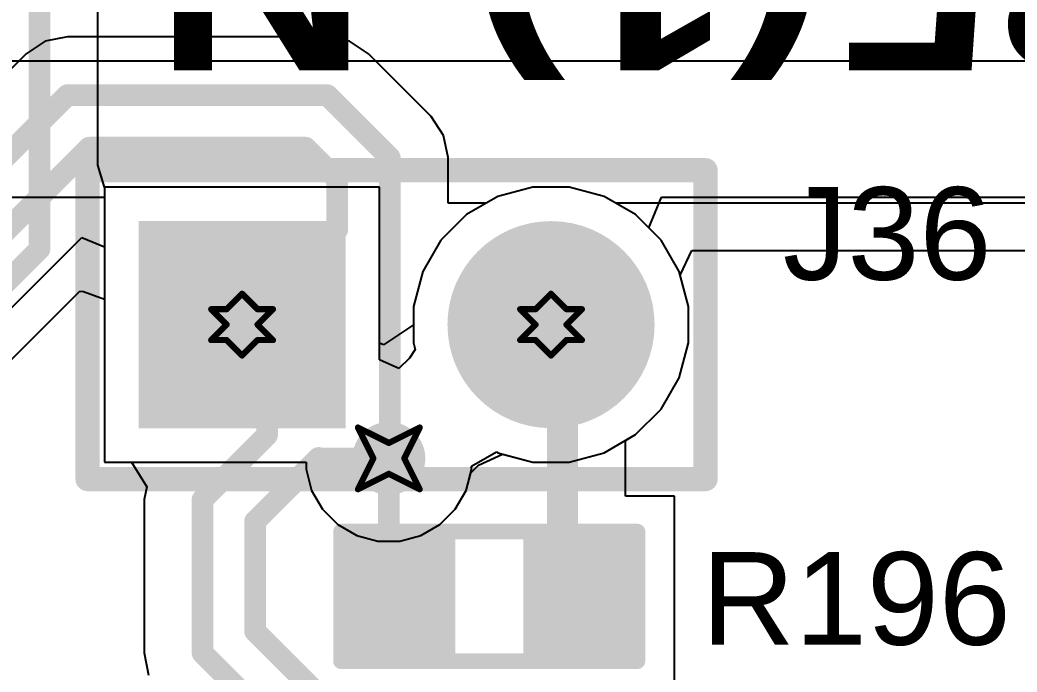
# Model space of a CAD drawing. Header units: inches. Extents: x -36 to 349, y -11 to 240.
# Drawn here: x 40.05 to 48.25, y 106.46 to 111.82 of the extents above; entities that cross this region are included whole.
import ezdxf

# ---------------------------------------------------------------- set-up
doc = ezdxf.new("R2010")
doc.units = ezdxf.units.IN
for name, color, linetype in [('Bottom Layer', 5, 'Continuous'), ('Bottom Solder', 6, 'Continuous'), ('Drill Drawing', 1, 'Continuous'), ('Layer 1', 16, 'Continuous'), ('Layer 2', 76, 'Continuous'), ('Multi-Layer', 9, 'Continuous'), ('Pad Holes', 156, 'Continuous'), ('Top Layer', 1, 'Continuous'), ('Top Overlay', 2, 'Continuous'), ('Top Paste', 8, 'Continuous'), ('Top Solder', 216, 'Continuous'), ('Via Holes', 16, 'Continuous')]:
    doc.layers.add(name, color=color, linetype=linetype)
doc.styles.add('Arial', font='', dxfattribs={"height": 0.2})
doc.styles.add('Arial Black_Bold', font='', dxfattribs={"height": 0.2})
doc.styles.get('Arial').set_extended_font_data('Arial')
doc.styles.get('Arial Black_Bold').set_extended_font_data('Arial Black', bold=True)

# ---------------------------------------------------------------- blocks, each defined once
blk = doc.blocks.new('R___0603_195')
at = {"layer": 'Top Layer'}
for points in [[(-0.381, 0.4445), (-0.381, -0.4445), (-1.143, -0.4445), (-1.143, 0.4445)], [(1.143, 0.4445), (1.143, -0.4445), (0.381, -0.4445), (0.381, 0.4445)]]:
    blk.add_hatch(color=1, dxfattribs=at).paths.add_polyline_path(points)
at = {"layer": 'Top Paste'}
for points in [[(-0.381, 0.4445), (-0.381, -0.4445), (-1.143, -0.4445), (-1.143, 0.4445)], [(1.143, 0.4445), (1.143, -0.4445), (0.381, -0.4445), (0.381, 0.4445)]]:
    blk.add_hatch(color=8, dxfattribs=at).paths.add_polyline_path(points)
at = {"layer": 'Top Solder'}
for points in [[(-0.2794, 0.5461), (-0.2794, -0.5461), (-1.2446, -0.5461), (-1.2446, 0.5461)], [(1.2446, 0.5461), (1.2446, -0.5461), (0.2794, -0.5461), (0.2794, 0.5461)]]:
    blk.add_hatch(color=216, dxfattribs=at).paths.add_polyline_path(points)
at = {"layer": 'Top Overlay'}
for points in [[(-1.2192, -0.5334, 0.127, 0.127, 0), (-1.2192, 0.5334, 0.127, 0.127, 0)], [(-1.2192, 0.5334, 0.127, 0.127, 0), (1.2192, 0.5334, 0.127, 0.127, 0)], [(1.2192, -0.5334, 0.127, 0.127, 0), (1.2192, 0.5334, 0.127, 0.127, 0)], [(-1.2192, -0.5334, 0.127, 0.127, 0), (1.2192, -0.5334, 0.127, 0.127, 0)]]:
    blk.add_lwpolyline(points, format="xyseb", dxfattribs=at)
for points in [[(-1.251, 0.5334, 0.0635, 0.0635, 1), (-1.1875, 0.5334, 0.0635, 0.0635, 1)], [(-1.251, 0.5334, 0.0635, 0.0635, 1), (-1.1875, 0.5334, 0.0635, 0.0635, 1)], [(1.1874, 0.5334, 0.0635, 0.0635, 1), (1.2509, 0.5334, 0.0635, 0.0635, 1)], [(1.1874, 0.5334, 0.0635, 0.0635, 1), (1.2509, 0.5334, 0.0635, 0.0635, 1)], [(-1.251, -0.5334, 0.0635, 0.0635, 1), (-1.1875, -0.5334, 0.0635, 0.0635, 1)], [(-1.251, -0.5334, 0.0635, 0.0635, 1), (-1.1875, -0.5334, 0.0635, 0.0635, 1)], [(1.1874, -0.5334, 0.0635, 0.0635, 1), (1.2509, -0.5334, 0.0635, 0.0635, 1)], [(1.1874, -0.5334, 0.0635, 0.0635, 1), (1.2509, -0.5334, 0.0635, 0.0635, 1)]]:
    blk.add_lwpolyline(points, format="xyseb", close=True, dxfattribs=at)
blk = doc.blocks.new('HDR1X2__330')
at = {"layer": 'Bottom Layer'}
blk.add_hatch(color=5, dxfattribs=at).paths.add_polyline_path([(-0.75, 0.75), (0.75, 0.75), (0.75, -0.75), (-0.75, -0.75)])
h = blk.add_hatch(color=5, dxfattribs=at)
edge = h.paths.add_edge_path()
edge.add_arc((2.54, 0), 0.75, 0, 360)
at = {"layer": 'Bottom Solder'}
blk.add_hatch(color=6, dxfattribs=at).paths.add_polyline_path([(-0.8516, 0.8516), (0.8516, 0.8516), (0.8516, -0.8516), (-0.8516, -0.8516)])
h = blk.add_hatch(color=6, dxfattribs=at)
edge = h.paths.add_edge_path()
edge.add_arc((2.54, 0), 0.8516, 0, 360)
at = {"layer": 'Layer 1'}
blk.add_hatch(color=16, dxfattribs=at).paths.add_polyline_path([(-0.75, 0.75), (0.75, 0.75), (0.75, -0.75), (-0.75, -0.75)])
h = blk.add_hatch(color=16, dxfattribs=at)
edge = h.paths.add_edge_path()
edge.add_arc((2.54, 0), 0.75, 0, 360)
at = {"layer": 'Layer 2'}
blk.add_hatch(color=76, dxfattribs=at).paths.add_polyline_path([(-0.75, 0.75), (0.75, 0.75), (0.75, -0.75), (-0.75, -0.75)])
h = blk.add_hatch(color=76, dxfattribs=at)
edge = h.paths.add_edge_path()
edge.add_arc((2.54, 0), 0.75, 0, 360)
at = {"layer": 'Multi-Layer'}
blk.add_hatch(color=9, dxfattribs=at).paths.add_polyline_path([(-0.75, 0.75), (0.75, 0.75), (0.75, -0.75), (-0.75, -0.75)])
h = blk.add_hatch(color=9, dxfattribs=at)
edge = h.paths.add_edge_path()
edge.add_arc((2.54, 0), 0.75, 0, 360)
at = {"layer": 'Pad Holes'}
h = blk.add_hatch(color=7, dxfattribs=at)
edge = h.paths.add_edge_path()
edge.add_arc((0, 0), 0.45, 0, 360)
h = blk.add_hatch(color=7, dxfattribs=at)
edge = h.paths.add_edge_path()
edge.add_arc((2.54, 0), 0.45, 0, 360)
at = {"layer": 'Top Layer'}
blk.add_hatch(color=1, dxfattribs=at).paths.add_polyline_path([(-0.75, 0.75), (0.75, 0.75), (0.75, -0.75), (-0.75, -0.75)])
h = blk.add_hatch(color=1, dxfattribs=at)
edge = h.paths.add_edge_path()
edge.add_arc((2.54, 0), 0.75, 0, 360)
at = {"layer": 'Top Solder'}
blk.add_hatch(color=216, dxfattribs=at).paths.add_polyline_path([(-0.8516, 0.8516), (0.8516, 0.8516), (0.8516, -0.8516), (-0.8516, -0.8516)])
h = blk.add_hatch(color=216, dxfattribs=at)
edge = h.paths.add_edge_path()
edge.add_arc((2.54, 0), 0.8516, 0, 360)
at = {"layer": 'Top Overlay'}
for points in [[(-1.27, -1.27, 0.2, 0.2, 0), (-1.27, 1.27, 0.2, 0.2, 0)], [(-1.27, 1.27, 0.2, 0.2, 0), (3.81, 1.27, 0.2, 0.2, 0)], [(3.81, -1.27, 0.2, 0.2, 0), (3.81, 1.27, 0.2, 0.2, 0)], [(-1.27, -1.27, 0.2, 0.2, 0), (3.81, -1.27, 0.2, 0.2, 0)]]:
    blk.add_lwpolyline(points, format="xyseb", dxfattribs=at)
for points in [[(-1.32, 1.27, 0.1, 0.1, 1), (-1.22, 1.27, 0.1, 0.1, 1)], [(-1.32, 1.27, 0.1, 0.1, 1), (-1.22, 1.27, 0.1, 0.1, 1)], [(3.76, 1.27, 0.1, 0.1, 1), (3.86, 1.27, 0.1, 0.1, 1)], [(3.76, 1.27, 0.1, 0.1, 1), (3.86, 1.27, 0.1, 0.1, 1)], [(-1.32, -1.27, 0.1, 0.1, 1), (-1.22, -1.27, 0.1, 0.1, 1)], [(-1.32, -1.27, 0.1, 0.1, 1), (-1.22, -1.27, 0.1, 0.1, 1)], [(3.76, -1.27, 0.1, 0.1, 1), (3.86, -1.27, 0.1, 0.1, 1)], [(3.76, -1.27, 0.1, 0.1, 1), (3.86, -1.27, 0.1, 0.1, 1)]]:
    blk.add_lwpolyline(points, format="xyseb", close=True, dxfattribs=at)

msp = doc.modelspace()

# ---------------------------------------------------------------- hatches: boundary and pattern name
at = {"layer": 'Bottom Layer'}
h = msp.add_hatch(color=5, dxfattribs=at)
edge = h.paths.add_edge_path()
edge.add_arc((43.0874, 108.2132), 0.3, 0, 360)
at = {"layer": 'Layer 1'}
h = msp.add_hatch(color=16, dxfattribs=at)
edge = h.paths.add_edge_path()
edge.add_arc((43.0874, 108.2132), 0.3, 0, 360)
at = {"layer": 'Layer 2'}
h = msp.add_hatch(color=76, dxfattribs=at)
edge = h.paths.add_edge_path()
edge.add_arc((43.0874, 108.2132), 0.3, 0, 360)
at = {"layer": 'Top Layer'}
h = msp.add_hatch(color=1, dxfattribs=at)
edge = h.paths.add_edge_path()
edge.add_arc((43.0874, 108.2132), 0.3, 0, 360)
at = {"layer": 'Via Holes'}
h = msp.add_hatch(color=7, dxfattribs=at)
edge = h.paths.add_edge_path()
edge.add_arc((43.0874, 108.2132), 0.15, 0, 360)

# ---------------------------------------------------------------- linework, layer by layer
at = {"layer": 'Bottom Layer'}
for p, q in [((40.4446, 111.6803), (40.2612, 111.6438)), ((42.5813, 111.6803), (40.4446, 111.6803)), ((42.7646, 111.6438), (42.5813, 111.6803)), ((40.2612, 111.6438), (40.1058, 111.54)), ((42.9201, 111.54), (42.7646, 111.6438)), ((40.1058, 111.54), (38.878, 110.3122)), ((43.4343, 111.0258), (42.9201, 111.54)), ((43.5381, 110.8703), (43.4343, 111.0258)), ((43.5746, 110.687), (43.5381, 110.8703)), ((43.5746, 110.3122), (43.5746, 110.687)), ((44.272, 110.4444), (43.9843, 110.3673)), ((44.5698, 110.4444), (44.272, 110.4444)), ((44.8574, 110.3673), (44.5698, 110.4444)), ((43.9843, 110.3673), (43.8889, 110.3122)), ((44.9529, 110.3122), (44.8574, 110.3673)), ((43.8889, 110.3122), (43.5746, 110.3122)), ((70.8312, 110.3122), (44.9529, 110.3122)), ((39.3748, 108.8432), (40.5624, 110.0308)), ((40.5624, 110.0308), (40.7499, 109.9531)), ((40.7499, 109.9531), (40.7499, 108.1824)), ((45.4827, 109.7207), (45.5779, 109.9237)), ((45.5779, 109.9237), (70.8312, 109.9237)), ((45.5519, 109.4623), (45.4827, 109.7207)), ((45.5519, 109.1645), (45.5519, 109.4623)), ((45.4748, 108.8769), (45.5519, 109.1645)), ((45.3259, 108.619), (45.4748, 108.8769)), ((45.1153, 108.4084), (45.3259, 108.619)), ((44.8574, 108.2595), (45.1153, 108.4084)), ((43.7684, 108.1498), (43.9714, 108.267)), ((43.9714, 108.267), (43.9843, 108.2595)), ((43.9843, 108.2595), (44.272, 108.1824)), ((44.5698, 108.1824), (44.8574, 108.2595)), ((40.7499, 108.1824), (42.4064, 108.1824)), ((42.4064, 108.1824), (42.4064, 108.1235)), ((43.7684, 108.1235), (43.7684, 108.1498)), ((44.272, 108.1824), (44.5698, 108.1824)), ((42.4064, 108.1235), (42.4528, 107.9503)), ((43.722, 107.9503), (43.7684, 108.1235)), ((42.4528, 107.9503), (42.5425, 107.795)), ((43.6323, 107.795), (43.722, 107.9503)), ((42.5425, 107.795), (42.6693, 107.6682)), ((43.5056, 107.6682), (43.6323, 107.795)), ((42.6693, 107.6682), (42.8246, 107.5786)), ((43.3503, 107.5786), (43.5056, 107.6682)), ((42.8246, 107.5786), (42.9978, 107.5322)), ((43.1771, 107.5322), (43.3503, 107.5786)), ((42.9978, 107.5322), (43.1771, 107.5322))]:
    msp.add_line(p, q, dxfattribs=at)
for points in [[(38.8571, 109.6138, 0.1778, 0.1778, 0), (40.4446, 111.2012, 0.1778, 0.1778, 0)], [(40.4446, 111.2012, 0.1778, 0.1778, 0), (42.5813, 111.2012, 0.1778, 0.1778, 0)], [(42.5813, 111.2012, 0.1778, 0.1778, 0), (43.0955, 110.687, 0.1778, 0.1778, 0)], [(39.036, 109.182, 0.1778, 0.1778, 0), (40.6234, 110.7694, 0.1778, 0.1778, 0)], [(40.6234, 110.7694, 0.1778, 0.1778, 0), (42.4024, 110.7694, 0.1778, 0.1778, 0)], [(42.4024, 110.7694, 0.1778, 0.1778, 0), (42.6637, 110.5081, 0.1778, 0.1778, 0)], [(43.0955, 108.2213, 0.1778, 0.1778, 0), (43.0955, 110.687, 0.1778, 0.1778, 0)], [(42.6637, 110.0962, 0.1778, 0.1778, 0), (42.6637, 110.5081, 0.1778, 0.1778, 0)], [(41.8809, 109.3134, 0.1778, 0.1778, 0), (42.6637, 110.0962, 0.1778, 0.1778, 0)], [(43.0874, 108.2132, 0.1778, 0.1778, 0), (43.0955, 108.2213, 0.1778, 0.1778, 0)]]:
    msp.add_lwpolyline(points, format="xyseb", dxfattribs=at)
for points in [[(40.4001, 111.2012, 0.0889, 0.0889, 1), (40.489, 111.2012, 0.0889, 0.0889, 1)], [(40.4001, 111.2012, 0.0889, 0.0889, 1), (40.489, 111.2012, 0.0889, 0.0889, 1)], [(42.5368, 111.2012, 0.0889, 0.0889, 1), (42.6257, 111.2012, 0.0889, 0.0889, 1)], [(42.5368, 111.2012, 0.0889, 0.0889, 1), (42.6257, 111.2012, 0.0889, 0.0889, 1)], [(40.579, 110.7694, 0.0889, 0.0889, 1), (40.6679, 110.7694, 0.0889, 0.0889, 1)], [(40.579, 110.7694, 0.0889, 0.0889, 1), (40.6679, 110.7694, 0.0889, 0.0889, 1)], [(42.358, 110.7694, 0.0889, 0.0889, 1), (42.4469, 110.7694, 0.0889, 0.0889, 1)], [(42.358, 110.7694, 0.0889, 0.0889, 1), (42.4469, 110.7694, 0.0889, 0.0889, 1)], [(43.0511, 110.687, 0.0889, 0.0889, 1), (43.14, 110.687, 0.0889, 0.0889, 1)], [(43.0511, 110.687, 0.0889, 0.0889, 1), (43.14, 110.687, 0.0889, 0.0889, 1)], [(42.6193, 110.5081, 0.0889, 0.0889, 1), (42.7082, 110.5081, 0.0889, 0.0889, 1)], [(42.6193, 110.5081, 0.0889, 0.0889, 1), (42.7082, 110.5081, 0.0889, 0.0889, 1)], [(42.6193, 110.0962, 0.0889, 0.0889, 1), (42.7082, 110.0962, 0.0889, 0.0889, 1)], [(42.6193, 110.0962, 0.0889, 0.0889, 1), (42.7082, 110.0962, 0.0889, 0.0889, 1)], [(41.8365, 109.3134, 0.0889, 0.0889, 1), (41.9254, 109.3134, 0.0889, 0.0889, 1)], [(43.043, 108.2132, 0.0889, 0.0889, 1), (43.1319, 108.2132, 0.0889, 0.0889, 1)], [(43.0511, 108.2213, 0.0889, 0.0889, 1), (43.14, 108.2213, 0.0889, 0.0889, 1)], [(43.0511, 108.2213, 0.0889, 0.0889, 1), (43.14, 108.2213, 0.0889, 0.0889, 1)]]:
    msp.add_lwpolyline(points, format="xyseb", close=True, dxfattribs=at)
at = {"layer": 'Drill Drawing'}
for points in [[(41.7539, 109.4404, 0.0508, 0.0508, 0), (41.8809, 109.5674, 0.0508, 0.0508, 0)], [(41.8809, 109.5674, 0.0508, 0.0508, 0), (42.0079, 109.4404, 0.0508, 0.0508, 0)], [(44.2939, 109.4404, 0.0508, 0.0508, 0), (44.4209, 109.5674, 0.0508, 0.0508, 0)], [(44.4209, 109.5674, 0.0508, 0.0508, 0), (44.5479, 109.4404, 0.0508, 0.0508, 0)], [(41.6269, 109.4404, 0.0508, 0.0508, 0), (41.7539, 109.3134, 0.0508, 0.0508, 0)], [(41.6269, 109.4404, 0.0508, 0.0508, 0), (41.7539, 109.4404, 0.0508, 0.0508, 0)], [(42.0079, 109.4404, 0.0508, 0.0508, 0), (42.1349, 109.4404, 0.0508, 0.0508, 0)], [(42.0079, 109.3134, 0.0508, 0.0508, 0), (42.1349, 109.4404, 0.0508, 0.0508, 0)], [(44.1669, 109.4404, 0.0508, 0.0508, 0), (44.2939, 109.3134, 0.0508, 0.0508, 0)], [(44.1669, 109.4404, 0.0508, 0.0508, 0), (44.2939, 109.4404, 0.0508, 0.0508, 0)], [(44.5479, 109.4404, 0.0508, 0.0508, 0), (44.6749, 109.4404, 0.0508, 0.0508, 0)], [(44.5479, 109.3134, 0.0508, 0.0508, 0), (44.6749, 109.4404, 0.0508, 0.0508, 0)], [(41.6269, 109.1864, 0.0508, 0.0508, 0), (41.7539, 109.3134, 0.0508, 0.0508, 0)], [(42.0079, 109.3134, 0.0508, 0.0508, 0), (42.1349, 109.1864, 0.0508, 0.0508, 0)], [(44.1669, 109.1864, 0.0508, 0.0508, 0), (44.2939, 109.3134, 0.0508, 0.0508, 0)], [(44.5479, 109.3134, 0.0508, 0.0508, 0), (44.6749, 109.1864, 0.0508, 0.0508, 0)], [(41.6269, 109.1864, 0.0508, 0.0508, 0), (41.7539, 109.1864, 0.0508, 0.0508, 0)], [(41.7539, 109.1864, 0.0508, 0.0508, 0), (41.8809, 109.0594, 0.0508, 0.0508, 0)], [(41.8809, 109.0594, 0.0508, 0.0508, 0), (42.0079, 109.1864, 0.0508, 0.0508, 0)], [(42.0079, 109.1864, 0.0508, 0.0508, 0), (42.1349, 109.1864, 0.0508, 0.0508, 0)], [(44.1669, 109.1864, 0.0508, 0.0508, 0), (44.2939, 109.1864, 0.0508, 0.0508, 0)], [(44.2939, 109.1864, 0.0508, 0.0508, 0), (44.4209, 109.0594, 0.0508, 0.0508, 0)], [(44.4209, 109.0594, 0.0508, 0.0508, 0), (44.5479, 109.1864, 0.0508, 0.0508, 0)], [(44.5479, 109.1864, 0.0508, 0.0508, 0), (44.6749, 109.1864, 0.0508, 0.0508, 0)], [(42.8334, 108.4672, 0.0508, 0.0508, 0), (43.0874, 108.3402, 0.0508, 0.0508, 0)], [(42.8334, 108.4672, 0.0508, 0.0508, 0), (42.9604, 108.2132, 0.0508, 0.0508, 0)], [(43.0874, 108.3402, 0.0508, 0.0508, 0), (43.3414, 108.4672, 0.0508, 0.0508, 0)], [(43.2144, 108.2132, 0.0508, 0.0508, 0), (43.3414, 108.4672, 0.0508, 0.0508, 0)], [(42.8334, 107.9592, 0.0508, 0.0508, 0), (42.9604, 108.2132, 0.0508, 0.0508, 0)], [(43.2144, 108.2132, 0.0508, 0.0508, 0), (43.3414, 107.9592, 0.0508, 0.0508, 0)], [(42.8334, 107.9592, 0.0508, 0.0508, 0), (43.0874, 108.0862, 0.0508, 0.0508, 0)], [(43.0874, 108.0862, 0.0508, 0.0508, 0), (43.3414, 107.9592, 0.0508, 0.0508, 0)]]:
    msp.add_lwpolyline(points, format="xyseb", dxfattribs=at)
for points in [[(41.8682, 109.5674, 0.0254, 0.0254, 1), (41.8936, 109.5674, 0.0254, 0.0254, 1)], [(41.8682, 109.5674, 0.0254, 0.0254, 1), (41.8936, 109.5674, 0.0254, 0.0254, 1)], [(44.4082, 109.5674, 0.0254, 0.0254, 1), (44.4336, 109.5674, 0.0254, 0.0254, 1)], [(44.4082, 109.5674, 0.0254, 0.0254, 1), (44.4336, 109.5674, 0.0254, 0.0254, 1)], [(41.6142, 109.4404, 0.0254, 0.0254, 1), (41.6396, 109.4404, 0.0254, 0.0254, 1)], [(41.6142, 109.4404, 0.0254, 0.0254, 1), (41.6396, 109.4404, 0.0254, 0.0254, 1)], [(41.7412, 109.4404, 0.0254, 0.0254, 1), (41.7666, 109.4404, 0.0254, 0.0254, 1)], [(41.7412, 109.4404, 0.0254, 0.0254, 1), (41.7666, 109.4404, 0.0254, 0.0254, 1)], [(41.9952, 109.4404, 0.0254, 0.0254, 1), (42.0206, 109.4404, 0.0254, 0.0254, 1)], [(41.9952, 109.4404, 0.0254, 0.0254, 1), (42.0206, 109.4404, 0.0254, 0.0254, 1)], [(42.1222, 109.4404, 0.0254, 0.0254, 1), (42.1476, 109.4404, 0.0254, 0.0254, 1)], [(42.1222, 109.4404, 0.0254, 0.0254, 1), (42.1476, 109.4404, 0.0254, 0.0254, 1)], [(44.1542, 109.4404, 0.0254, 0.0254, 1), (44.1796, 109.4404, 0.0254, 0.0254, 1)], [(44.1542, 109.4404, 0.0254, 0.0254, 1), (44.1796, 109.4404, 0.0254, 0.0254, 1)], [(44.2812, 109.4404, 0.0254, 0.0254, 1), (44.3066, 109.4404, 0.0254, 0.0254, 1)], [(44.2812, 109.4404, 0.0254, 0.0254, 1), (44.3066, 109.4404, 0.0254, 0.0254, 1)], [(44.5352, 109.4404, 0.0254, 0.0254, 1), (44.5606, 109.4404, 0.0254, 0.0254, 1)], [(44.5352, 109.4404, 0.0254, 0.0254, 1), (44.5606, 109.4404, 0.0254, 0.0254, 1)], [(44.6622, 109.4404, 0.0254, 0.0254, 1), (44.6876, 109.4404, 0.0254, 0.0254, 1)], [(44.6622, 109.4404, 0.0254, 0.0254, 1), (44.6876, 109.4404, 0.0254, 0.0254, 1)], [(41.7412, 109.3134, 0.0254, 0.0254, 1), (41.7666, 109.3134, 0.0254, 0.0254, 1)], [(41.7412, 109.3134, 0.0254, 0.0254, 1), (41.7666, 109.3134, 0.0254, 0.0254, 1)], [(41.9952, 109.3134, 0.0254, 0.0254, 1), (42.0206, 109.3134, 0.0254, 0.0254, 1)], [(41.9952, 109.3134, 0.0254, 0.0254, 1), (42.0206, 109.3134, 0.0254, 0.0254, 1)], [(44.2812, 109.3134, 0.0254, 0.0254, 1), (44.3066, 109.3134, 0.0254, 0.0254, 1)], [(44.2812, 109.3134, 0.0254, 0.0254, 1), (44.3066, 109.3134, 0.0254, 0.0254, 1)], [(44.5352, 109.3134, 0.0254, 0.0254, 1), (44.5606, 109.3134, 0.0254, 0.0254, 1)], [(44.5352, 109.3134, 0.0254, 0.0254, 1), (44.5606, 109.3134, 0.0254, 0.0254, 1)], [(41.6142, 109.1864, 0.0254, 0.0254, 1), (41.6396, 109.1864, 0.0254, 0.0254, 1)], [(41.6142, 109.1864, 0.0254, 0.0254, 1), (41.6396, 109.1864, 0.0254, 0.0254, 1)], [(41.7412, 109.1864, 0.0254, 0.0254, 1), (41.7666, 109.1864, 0.0254, 0.0254, 1)], [(41.7412, 109.1864, 0.0254, 0.0254, 1), (41.7666, 109.1864, 0.0254, 0.0254, 1)], [(41.9952, 109.1864, 0.0254, 0.0254, 1), (42.0206, 109.1864, 0.0254, 0.0254, 1)], [(41.9952, 109.1864, 0.0254, 0.0254, 1), (42.0206, 109.1864, 0.0254, 0.0254, 1)], [(42.1222, 109.1864, 0.0254, 0.0254, 1), (42.1476, 109.1864, 0.0254, 0.0254, 1)], [(42.1222, 109.1864, 0.0254, 0.0254, 1), (42.1476, 109.1864, 0.0254, 0.0254, 1)], [(44.1542, 109.1864, 0.0254, 0.0254, 1), (44.1796, 109.1864, 0.0254, 0.0254, 1)], [(44.1542, 109.1864, 0.0254, 0.0254, 1), (44.1796, 109.1864, 0.0254, 0.0254, 1)], [(44.2812, 109.1864, 0.0254, 0.0254, 1), (44.3066, 109.1864, 0.0254, 0.0254, 1)], [(44.2812, 109.1864, 0.0254, 0.0254, 1), (44.3066, 109.1864, 0.0254, 0.0254, 1)], [(44.5352, 109.1864, 0.0254, 0.0254, 1), (44.5606, 109.1864, 0.0254, 0.0254, 1)], [(44.5352, 109.1864, 0.0254, 0.0254, 1), (44.5606, 109.1864, 0.0254, 0.0254, 1)], [(44.6622, 109.1864, 0.0254, 0.0254, 1), (44.6876, 109.1864, 0.0254, 0.0254, 1)], [(44.6622, 109.1864, 0.0254, 0.0254, 1), (44.6876, 109.1864, 0.0254, 0.0254, 1)], [(41.8682, 109.0594, 0.0254, 0.0254, 1), (41.8936, 109.0594, 0.0254, 0.0254, 1)], [(41.8682, 109.0594, 0.0254, 0.0254, 1), (41.8936, 109.0594, 0.0254, 0.0254, 1)], [(44.4082, 109.0594, 0.0254, 0.0254, 1), (44.4336, 109.0594, 0.0254, 0.0254, 1)], [(44.4082, 109.0594, 0.0254, 0.0254, 1), (44.4336, 109.0594, 0.0254, 0.0254, 1)], [(42.8207, 108.4672, 0.0254, 0.0254, 1), (42.8461, 108.4672, 0.0254, 0.0254, 1)], [(42.8207, 108.4672, 0.0254, 0.0254, 1), (42.8461, 108.4672, 0.0254, 0.0254, 1)], [(43.3287, 108.4672, 0.0254, 0.0254, 1), (43.3541, 108.4672, 0.0254, 0.0254, 1)], [(43.3287, 108.4672, 0.0254, 0.0254, 1), (43.3541, 108.4672, 0.0254, 0.0254, 1)], [(43.0747, 108.3402, 0.0254, 0.0254, 1), (43.1001, 108.3402, 0.0254, 0.0254, 1)], [(43.0747, 108.3402, 0.0254, 0.0254, 1), (43.1001, 108.3402, 0.0254, 0.0254, 1)], [(42.9477, 108.2132, 0.0254, 0.0254, 1), (42.9731, 108.2132, 0.0254, 0.0254, 1)], [(42.9477, 108.2132, 0.0254, 0.0254, 1), (42.9731, 108.2132, 0.0254, 0.0254, 1)], [(43.2017, 108.2132, 0.0254, 0.0254, 1), (43.2271, 108.2132, 0.0254, 0.0254, 1)], [(43.2017, 108.2132, 0.0254, 0.0254, 1), (43.2271, 108.2132, 0.0254, 0.0254, 1)], [(43.0747, 108.0862, 0.0254, 0.0254, 1), (43.1001, 108.0862, 0.0254, 0.0254, 1)], [(43.0747, 108.0862, 0.0254, 0.0254, 1), (43.1001, 108.0862, 0.0254, 0.0254, 1)], [(42.8207, 107.9592, 0.0254, 0.0254, 1), (42.8461, 107.9592, 0.0254, 0.0254, 1)], [(42.8207, 107.9592, 0.0254, 0.0254, 1), (42.8461, 107.9592, 0.0254, 0.0254, 1)], [(43.3287, 107.9592, 0.0254, 0.0254, 1), (43.3541, 107.9592, 0.0254, 0.0254, 1)], [(43.3287, 107.9592, 0.0254, 0.0254, 1), (43.3541, 107.9592, 0.0254, 0.0254, 1)]]:
    msp.add_lwpolyline(points, format="xyseb", close=True, dxfattribs=at)
at = {"layer": 'Layer 1'}
for p, q in [((43.0119, 110.4444), (40.7499, 110.4444)), ((40.7499, 110.4444), (40.7499, 108.1824)), ((43.0119, 109.1616), (43.0119, 110.4444)), ((44.272, 110.4444), (43.9843, 110.3673)), ((44.5698, 110.4444), (44.272, 110.4444)), ((44.8574, 110.3673), (44.5698, 110.4444)), ((43.9843, 110.3673), (43.7265, 110.2184)), ((45.1153, 110.2184), (44.8574, 110.3673)), ((43.7265, 110.2184), (43.5159, 110.0079)), ((45.3259, 110.0079), (45.1153, 110.2184)), ((43.5159, 110.0079), (43.367, 109.75)), ((45.4748, 109.75), (45.3259, 110.0079)), ((43.367, 109.75), (43.2899, 109.4623)), ((45.5519, 109.4623), (45.4748, 109.75)), ((43.2899, 109.4623), (43.2899, 109.3116)), ((45.5519, 109.1645), (45.5519, 109.4623)), ((43.2899, 109.3116), (43.0432, 109.1469)), ((43.0432, 109.1469), (43.0119, 109.1616)), ((45.4748, 108.8769), (45.5519, 109.1645)), ((45.3259, 108.619), (45.4748, 108.8769)), ((45.1153, 108.4084), (45.3259, 108.619)), ((44.8574, 108.2595), (45.1153, 108.4084)), ((43.8254, 108.1563), (44.0224, 108.2493)), ((44.0224, 108.2493), (44.272, 108.1824)), ((44.5698, 108.1824), (44.8574, 108.2595)), ((40.7499, 108.1824), (42.4064, 108.1824)), ((42.4064, 108.1824), (42.4064, 108.1235)), ((43.7608, 108.0952), (43.8254, 108.1563)), ((44.272, 108.1824), (44.5698, 108.1824)), ((42.4064, 108.1235), (42.4528, 107.9503)), ((43.722, 107.9503), (43.7608, 108.0952)), ((42.4528, 107.9503), (42.5425, 107.795)), ((43.6323, 107.795), (43.722, 107.9503)), ((42.5425, 107.795), (42.6693, 107.6682)), ((43.5056, 107.6682), (43.6323, 107.795)), ((42.6693, 107.6682), (42.8246, 107.5786)), ((43.3503, 107.5786), (43.5056, 107.6682)), ((42.8246, 107.5786), (42.9978, 107.5322)), ((43.1771, 107.5322), (43.3503, 107.5786)), ((42.9978, 107.5322), (43.1771, 107.5322))]:
    msp.add_line(p, q, dxfattribs=at)
at = {"layer": 'Layer 2'}
for p, q in [((71.1159, 111.4806), (13.2994, 111.4806)), ((38.5997, 110.363), (40.7499, 110.363)), ((40.7499, 110.363), (40.7499, 108.1824)), ((45.2248, 110.109), (45.33, 110.363)), ((45.33, 110.363), (71.1158, 110.363)), ((45.3259, 110.0079), (45.2248, 110.109)), ((45.4748, 109.75), (45.3259, 110.0079)), ((45.5519, 109.4623), (45.4748, 109.75)), ((45.5519, 109.1645), (45.5519, 109.4623)), ((45.4748, 108.8769), (45.5519, 109.1645)), ((45.3259, 108.619), (45.4748, 108.8769)), ((45.1153, 108.4084), (45.3259, 108.619)), ((44.8574, 108.2595), (45.1153, 108.4084)), ((43.8254, 108.1563), (44.0224, 108.2493)), ((44.0224, 108.2493), (44.272, 108.1824)), ((44.5698, 108.1824), (44.8574, 108.2595)), ((40.7499, 108.1824), (42.4064, 108.1824)), ((42.4064, 108.1824), (42.4064, 108.1235)), ((43.7608, 108.0952), (43.8254, 108.1563)), ((44.272, 108.1824), (44.5698, 108.1824)), ((42.4064, 108.1235), (42.4528, 107.9503)), ((43.722, 107.9503), (43.7608, 108.0952)), ((42.4528, 107.9503), (42.5425, 107.795)), ((43.6323, 107.795), (43.722, 107.9503)), ((42.5425, 107.795), (42.6693, 107.6682)), ((43.5056, 107.6682), (43.6323, 107.795)), ((42.6693, 107.6682), (42.8246, 107.5786)), ((43.3503, 107.5786), (43.5056, 107.6682)), ((42.8246, 107.5786), (42.9978, 107.5322)), ((43.1771, 107.5322), (43.3503, 107.5786)), ((42.9978, 107.5322), (43.1771, 107.5322))]:
    msp.add_line(p, q, dxfattribs=at)
at = {"layer": 'Top Layer'}
for p, q in [((40.6943, 110.6246), (40.6943, 115.4495)), ((40.7499, 110.4444), (40.6943, 110.6246)), ((40.8975, 110.4444), (40.7499, 110.4444)), ((43.0119, 110.4444), (40.8975, 110.4444)), ((43.0119, 109.0233), (43.0119, 110.4444)), ((44.272, 110.4444), (43.9843, 110.3673)), ((44.5698, 110.4444), (44.272, 110.4444)), ((44.8574, 110.3673), (44.5698, 110.4444)), ((43.9843, 110.3673), (43.7265, 110.2184)), ((45.1153, 110.2184), (44.8574, 110.3673)), ((43.7265, 110.2184), (43.5159, 110.0079)), ((45.3259, 110.0079), (45.1153, 110.2184)), ((43.5159, 110.0079), (43.367, 109.75)), ((45.4748, 109.75), (45.3259, 110.0079)), ((43.367, 109.75), (43.2899, 109.4623)), ((45.5519, 109.4623), (45.4748, 109.75)), ((39.8048, 108.8465), (40.5467, 109.5883)), ((40.5467, 109.5883), (40.5778, 109.5868)), ((40.5778, 109.5868), (40.7499, 109.5231)), ((40.7499, 109.5231), (40.7499, 108.1824)), ((43.2899, 109.4623), (43.2899, 109.1645)), ((45.5519, 109.1645), (45.5519, 109.4623)), ((43.2899, 109.1645), (43.3047, 109.1091)), ((45.4748, 108.8769), (45.5519, 109.1645)), ((43.2577, 109.0385), (43.1683, 108.9514)), ((43.3047, 109.1091), (43.2577, 109.0385)), ((43.1683, 108.9514), (43.0119, 109.0233)), ((45.3259, 108.619), (45.4748, 108.8769)), ((45.1153, 108.4084), (45.3259, 108.619)), ((45.0341, 108.3615), (45.1153, 108.4084)), ((45.0341, 107.9037), (45.0341, 108.3615)), ((40.7499, 108.1824), (40.9705, 108.1824)), ((40.9705, 108.1824), (41.0972, 107.9792)), ((41.0972, 107.9792), (41.0763, 107.874)), ((45.4369, 107.9037), (45.0341, 107.9037)), ((45.4369, 106.2527), (45.4369, 107.9037)), ((41.0763, 107.874), (41.0763, 106.6131)), ((41.0763, 106.6131), (41.1127, 106.4298))]:
    msp.add_line(p, q, dxfattribs=at)
for points in [[(40.2152, 109.9344, 0.1778, 0.1778, 0), (40.2152, 115.648, 0.1778, 0.1778, 0)], [(39.4661, 109.1853, 0.1778, 0.1778, 0), (40.2152, 109.9344, 0.1778, 0.1778, 0)], [(44.4209, 109.3134, 0.254, 0.254, 0), (44.5161, 109.2182, 0.254, 0.254, 0)], [(44.5161, 107.1735, 0.254, 0.254, 0), (44.5161, 109.2182, 0.254, 0.254, 0)], [(42.0863, 108.4049, 0.1778, 0.1778, 0), (42.0863, 109.1162, 0.1778, 0.1778, 0)], [(41.5594, 107.8781, 0.1778, 0.1778, 0), (42.0863, 108.4049, 0.1778, 0.1778, 0)], [(41.9912, 107.6992, 0.1778, 0.1778, 0), (42.5052, 108.2132, 0.1778, 0.1778, 0)], [(42.5052, 108.2132, 0.1778, 0.1778, 0), (42.5092, 108.2172, 0.1778, 0.1778, 0)], [(42.5052, 108.2132, 0.1778, 0.1778, 0), (43.0874, 108.2132, 0.1778, 0.1778, 0)], [(43.0874, 107.0782, 0.1778, 0.1778, 0), (43.0874, 108.2132, 0.1778, 0.1778, 0)], [(41.5554, 106.6131, 0.1778, 0.1778, 0), (41.5554, 107.874, 0.1778, 0.1778, 0)], [(41.9872, 106.792, 0.1778, 0.1778, 0), (41.9872, 107.6952, 0.1778, 0.1778, 0)], [(44.5161, 107.1735, 0.254, 0.254, 0), (44.6114, 107.0782, 0.254, 0.254, 0)], [(41.9872, 106.792, 0.1778, 0.1778, 0), (42.9223, 105.8569, 0.1778, 0.1778, 0)], [(41.5554, 106.6131, 0.1778, 0.1778, 0), (42.4905, 105.678, 0.1778, 0.1778, 0)]]:
    msp.add_lwpolyline(points, format="xyseb", dxfattribs=at)
for points in [[(40.1707, 109.9344, 0.0889, 0.0889, 1), (40.2596, 109.9344, 0.0889, 0.0889, 1)], [(40.1707, 109.9344, 0.0889, 0.0889, 1), (40.2596, 109.9344, 0.0889, 0.0889, 1)], [(44.3574, 109.3134, 0.127, 0.127, 1), (44.4844, 109.3134, 0.127, 0.127, 1)], [(44.4526, 109.2182, 0.127, 0.127, 1), (44.5796, 109.2182, 0.127, 0.127, 1)], [(44.4526, 109.2182, 0.127, 0.127, 1), (44.5796, 109.2182, 0.127, 0.127, 1)], [(42.0418, 109.1162, 0.0889, 0.0889, 1), (42.1307, 109.1162, 0.0889, 0.0889, 1)], [(42.0418, 108.4049, 0.0889, 0.0889, 1), (42.1307, 108.4049, 0.0889, 0.0889, 1)], [(42.0418, 108.4049, 0.0889, 0.0889, 1), (42.1307, 108.4049, 0.0889, 0.0889, 1)], [(42.4607, 108.2132, 0.0889, 0.0889, 1), (42.5496, 108.2132, 0.0889, 0.0889, 1)], [(42.4607, 108.2132, 0.0889, 0.0889, 1), (42.5496, 108.2132, 0.0889, 0.0889, 1)], [(42.4607, 108.2132, 0.0889, 0.0889, 1), (42.5496, 108.2132, 0.0889, 0.0889, 1)], [(42.4648, 108.2172, 0.0889, 0.0889, 1), (42.5537, 108.2172, 0.0889, 0.0889, 1)], [(43.043, 108.2132, 0.0889, 0.0889, 1), (43.1319, 108.2132, 0.0889, 0.0889, 1)], [(43.043, 108.2132, 0.0889, 0.0889, 1), (43.1319, 108.2132, 0.0889, 0.0889, 1)], [(41.5109, 107.874, 0.0889, 0.0889, 1), (41.5998, 107.874, 0.0889, 0.0889, 1)], [(41.515, 107.8781, 0.0889, 0.0889, 1), (41.6039, 107.8781, 0.0889, 0.0889, 1)], [(41.9427, 107.6952, 0.0889, 0.0889, 1), (42.0316, 107.6952, 0.0889, 0.0889, 1)], [(41.9468, 107.6992, 0.0889, 0.0889, 1), (42.0357, 107.6992, 0.0889, 0.0889, 1)], [(44.4526, 107.1735, 0.127, 0.127, 1), (44.5796, 107.1735, 0.127, 0.127, 1)], [(44.4526, 107.1735, 0.127, 0.127, 1), (44.5796, 107.1735, 0.127, 0.127, 1)], [(43.043, 107.0782, 0.0889, 0.0889, 1), (43.1319, 107.0782, 0.0889, 0.0889, 1)], [(44.5479, 107.0782, 0.127, 0.127, 1), (44.6749, 107.0782, 0.127, 0.127, 1)], [(41.9427, 106.792, 0.0889, 0.0889, 1), (42.0316, 106.792, 0.0889, 0.0889, 1)], [(41.9427, 106.792, 0.0889, 0.0889, 1), (42.0316, 106.792, 0.0889, 0.0889, 1)], [(41.5109, 106.6131, 0.0889, 0.0889, 1), (41.5998, 106.6131, 0.0889, 0.0889, 1)], [(41.5109, 106.6131, 0.0889, 0.0889, 1), (41.5998, 106.6131, 0.0889, 0.0889, 1)]]:
    msp.add_lwpolyline(points, format="xyseb", close=True, dxfattribs=at)

# ---------------------------------------------------------------- block references
for name, p in [('HDR1X2__330', (41.8809, 109.3134)), ('R___0603_195', (43.9129, 107.0782))]:
    msp.add_blockref(name, p)

# ---------------------------------------------------------------- texts
at = {"layer": 'Top Overlay', "style": 'Arial Black_Bold'}
msp.add_text('GND   485(1)-N   485(1)-P   VCC', height=1.524, rotation=180, dxfattribs=at).set_placement((58.2168, 112.93))
at = {"layer": 'Top Overlay', "style": 'Arial'}
for s, p in [('J36', (46.3262, 109.6825)), ('R196', (45.6569, 106.6801))]:
    msp.add_text(s, height=0.762, dxfattribs=at).set_placement(p)

doc.saveas('drawing.dxf')
